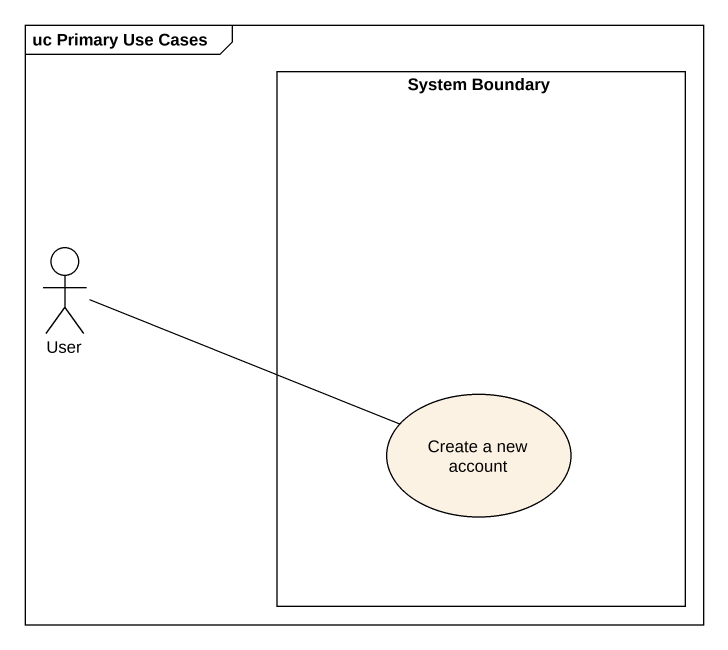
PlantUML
@startuml
mainframe uc Primary Use Cases
rectangle "System Boundary" as System_Boundary {
  usecase "Create a new account" as Create_a_new_account
}
actor User
User -right- Create_a_new_account
@enduml
